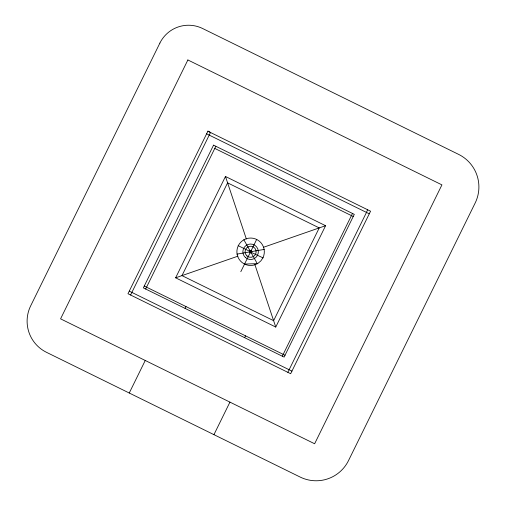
<?xml version="1.0" encoding="UTF-8"?>
<svg xmlns="http://www.w3.org/2000/svg" width="506" height="506" viewBox="0 0 506 506"><rect width="100%" height="100%" fill="white"/><g stroke="black" fill="none" stroke-linecap="round" stroke-linejoin="round"><path stroke-width="0.76" d="M210.426 132.452L207.972 131.06L127.98 293.733L290.659 373.719L370.569 211.198L207.896 131.212M130.592 295.011L210.502 132.49M145.646 289.015L215.834 146.272M175.633 277.819L225.467 176.474L325.586 225.708L275.751 327.053L175.633 277.819L237.928 256.169M129.251 393.017L145.247 360.481M185.076 308.401L185.98 306.56M240.805 271.697L256.713 239.344M244.638 337.692L245.543 335.851M213.943 434.66L229.939 402.125M282.291 356.205L352.48 213.462M366.376 212.375L367.66 209.769M287.844 372.334L366.477 212.425M263.291 247.358L325.586 225.708M236.966 254.113L249.926 251.88M251.362 251.634L264.246 249.414M244.55 264.075L257.288 263.639M249.433 251.533L263.031 257.87M206.612 133.818L369.291 213.804M214.778 148.416L353.245 216.505M238.187 245.657L249.983 251.457M144.267 286.048L285.017 355.256M129.264 291.127L291.937 371.113M243.822 239.699L250.23 251.096M251.292 252.975L257.396 263.828M225.467 176.474L246.359 239.028M254.86 264.499L275.751 327.053M251.204 251.425A0.683 0.683 0 0 1 251.197 252.108M250.261 252.349A0.683 0.683 0 0 1 250.084 252.203M250.672 251.084A0.683 0.683 0 0 1 251.058 251.248M159.89 43.073L30.664 305.871A34.705 34.705 0 0 0 46.495 352.321L300.191 477.069A36.084 36.084 0 0 0 348.501 460.612L475.172 203.001A36.318 36.318 0 0 0 458.607 154.381L202.621 28.513A31.922 31.922 0 0 0 159.89 43.073M187.878 59.961L60.575 318.843L314.631 443.768L441.928 184.88L187.878 59.961M213.551 145.146L143.362 287.889L284.113 357.097L354.301 214.354L213.551 145.146M227.592 182.849L181.983 275.612L273.62 320.677L319.235 227.915L227.592 182.849M262.924 257.82L260.938 260.799L258.243 263.164L255.037 264.752A13.725 13.725 0 0 1 236.916 252.677A13.725 13.725 0 0 1 253.272 238.301A13.725 13.725 0 0 1 262.924 257.82M246.953 255.941A5.553 5.553 0 0 0 256.055 252.842A5.553 5.553 0 0 0 248.819 246.504A5.553 5.553 0 0 0 246.953 255.941M249.819 252.665A1.195 1.195 0 0 0 251.779 251.994A1.195 1.195 0 0 0 250.223 250.628A1.195 1.195 0 0 0 249.819 252.665M245.511 257.592A7.742 7.742 0 0 0 258.205 253.266A7.742 7.742 0 0 0 248.111 244.436A7.742 7.742 0 0 0 245.511 257.592"/></g></svg>
